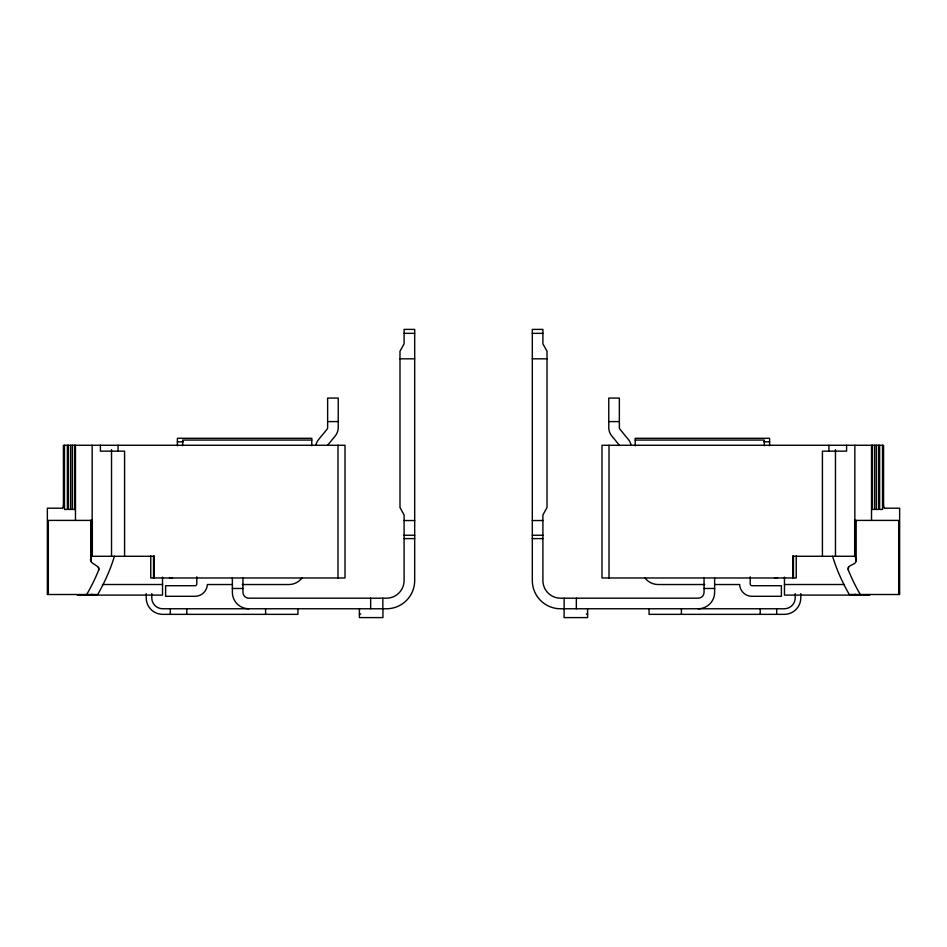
<?xml version="1.0" encoding="UTF-8"?>
<svg xmlns="http://www.w3.org/2000/svg" width="947" height="947" viewBox="0 0 947 947"><rect width="100%" height="100%" fill="white"/><g stroke="black" fill="none" stroke-linecap="round" stroke-linejoin="round"><path stroke-width="1.42" d="M856.159 520.4L856.159 561.015C855.449 565.323 848.417 564.258 848.11 568.922A17.508 7.126 3.8 0 0 848.346 570.106A807.01 328.81 3.8 0 0 860.278 594.503M86.722 594.503A807.01 328.81 -3.8 0 0 98.654 570.106A17.508 7.126 -3.8 0 0 98.89 568.922C97.577 563.654 86.84 563.808 91.8 556.28L154.231 556.28M327.769 445.066L335.155 436.058A13.53 13.53 0 0 0 338.233 427.476L338.233 398.071L327.638 398.071L327.638 427.476A2.936 2.936 0 0 1 326.975 429.346L318.654 439.479A13.53 13.53 0 0 0 316.097 444.392M404.097 333.344L414.691 333.344M532.309 333.344L542.903 333.344M399.989 358.818L414.691 358.818M532.309 358.818L547.011 358.818M327.638 421.593L338.233 421.593M608.767 421.593L619.362 421.593M311.776 440.059L182.664 440.059L182.664 445.765M635.224 440.059L764.336 440.059L764.336 445.765M177.385 441.835L183.292 441.835M763.708 441.835L769.615 441.835M62.561 508.196L47.35 508.196L47.35 594.503L97.707 594.503A819.806 334.019 -3.8 0 0 105.247 580.049A821.321 334.634 -3.8 0 0 114.409 556.28M884.439 508.196L899.65 508.196L899.65 594.503L849.293 594.503A819.806 334.019 3.8 0 1 841.753 580.049A821.321 334.634 3.8 0 1 832.591 556.28M71.392 509.439L68.444 509.439L68.444 445.268M75.346 509.439L72.386 509.439L72.386 445.268M871.654 509.439L874.614 509.439L874.614 445.268M875.608 509.439L878.556 509.439L878.556 445.268M404.097 520.542L414.691 520.542M532.309 520.542L542.903 520.542M404.097 535.244L414.691 535.244M532.309 535.244L542.903 535.244M404.097 538.606L414.691 538.606M532.309 538.606L542.903 538.606M792.769 556.28L855.2 556.28L856.159 561.015M102.501 584.512L162.529 584.512M232.086 584.536L207.357 584.536A12.347 12.347 0 0 1 195.023 596.302L165.618 596.302L165.618 585.72L195.023 585.72A1.764 1.764 0 0 0 196.787 583.956L196.787 576.841M242.278 584.536L288.823 584.536A16.466 16.466 0 0 0 302.152 577.753M704.722 584.536L658.177 584.536A16.466 16.466 0 0 1 644.848 577.753M714.914 584.536L739.643 584.536A12.347 12.347 0 0 0 751.977 596.302L781.382 596.302L781.382 585.72L751.977 585.72A1.764 1.764 0 0 1 750.213 583.956L750.213 576.841M784.471 584.512L844.499 584.512M232.37 588.478L242.953 588.478M704.047 588.478L714.63 588.478M77.252 595.095L162.529 595.095L162.529 577.137M869.748 595.095L784.471 595.095L784.471 577.137M359.398 614.058L360.689 614.058M586.311 614.058L587.602 614.058M619.231 445.066L611.845 436.058A13.53 13.53 0 0 1 608.767 427.476L608.767 398.071L619.362 398.071L619.362 427.476A2.936 2.936 0 0 0 620.025 429.346L628.346 439.479A13.53 13.53 0 0 1 630.903 444.392M898.679 594.503L898.679 520.4L854.668 520.4L854.668 556.28M882.509 445.268L882.509 509.439L879.609 509.439L879.609 445.268M876.342 445.268L876.342 509.439M872.4 445.268L872.4 509.439M871.524 445.268L871.524 520.4M854.845 445.268L854.845 556.28M848.346 567.182L848.346 570.106M846.582 445.268L846.582 451.151L822.422 451.151L822.422 556.28M835.467 449.647L835.467 556.28M828.933 445.268L828.933 451.151M800.795 593.639L800.795 597.888A16.466 16.466 0 0 1 784.329 614.354L649.062 614.354L649.062 608.767M796.238 555.865L796.238 577.978L601.984 577.978L601.984 445.268L883.587 445.268L883.575 502.312A5.919 0.864 -90 0 0 884.439 508.184M795.208 593.639L795.208 597.888A10.879 10.879 0 0 1 784.329 608.767L560.541 608.767A28.232 28.232 0 0 1 532.309 580.535L532.309 329.402L542.903 329.402L542.903 343.82L547.011 351.23L547.011 507.556L542.903 514.967L542.903 580.535A17.65 17.65 0 0 0 560.541 598.184L698.164 598.184A5.883 5.883 0 0 0 704.047 592.301L704.047 577.978M793.456 555.877L793.456 577.978M793.302 577.978L793.302 555.688L792.769 577.978M776.682 608.767L776.682 614.354M769.615 445.765L769.615 438.295L635.224 438.295L635.224 445.765M760.216 608.767L760.216 614.354M714.63 577.978L714.63 592.301A16.466 16.466 0 0 1 698.164 608.767M681.402 608.767L681.402 614.354M609.016 445.268L609.016 577.978M587.602 608.767L587.602 617.598L564.069 617.598L564.163 598.184M576.344 598.184L576.344 608.767M382.931 608.767L382.931 617.598L359.398 617.598L359.398 608.767M382.837 598.184L382.837 608.767M370.656 598.184L370.656 608.767M337.984 445.268L337.984 577.978M311.776 445.765L311.776 438.295L177.385 438.295L177.385 445.765M297.938 608.767L297.938 614.354L162.671 614.354A16.466 16.466 0 0 1 146.205 597.888L146.205 593.639M265.598 608.767L265.598 614.354M242.953 577.978L242.953 592.301A5.883 5.883 0 0 0 248.836 598.184L386.459 598.184A17.65 17.65 0 0 0 404.097 580.535L404.097 514.967L399.989 507.556L399.989 351.23L404.097 343.82L404.097 329.402L414.691 329.402L414.691 580.535A28.232 28.232 0 0 1 386.459 608.767L162.671 608.767A10.879 10.879 0 0 1 151.792 597.888L151.792 593.639M232.37 577.978L232.37 592.301A16.466 16.466 0 0 0 248.836 608.767M186.784 608.767L186.784 614.354M170.318 608.767L170.318 614.354M154.231 577.978L153.698 555.688L153.698 577.978M153.544 555.877L153.544 577.978M150.762 555.865L150.762 577.978L345.016 577.978L345.016 445.268L63.413 445.268L63.425 502.312A5.919 0.864 90 0 1 62.561 508.184M124.578 556.28L124.578 451.151L100.418 451.151L100.418 445.268M118.067 445.268L118.067 451.151M111.533 449.647L111.533 556.28M98.654 567.182L98.654 570.106M92.333 556.28L92.333 520.4L48.321 520.4L48.321 594.503M92.155 445.268L92.155 556.28M90.971 520.4L90.971 560.257M90.841 520.4L90.841 561.015M75.476 445.268L75.476 520.4M74.6 445.268L74.6 509.439M70.658 445.268L70.658 509.439M67.391 445.268L67.391 509.439L64.491 509.439L64.491 445.268M855.378 594.68A10.796 2.794 -90 0 1 854.999 594.207M777.57 577.552A10.003 10.003 0 0 1 774.48 578.037M92.001 594.207A10.796 2.794 -90 0 1 91.622 594.68M172.52 578.037A10.003 10.003 0 0 1 169.43 577.552"/></g></svg>
